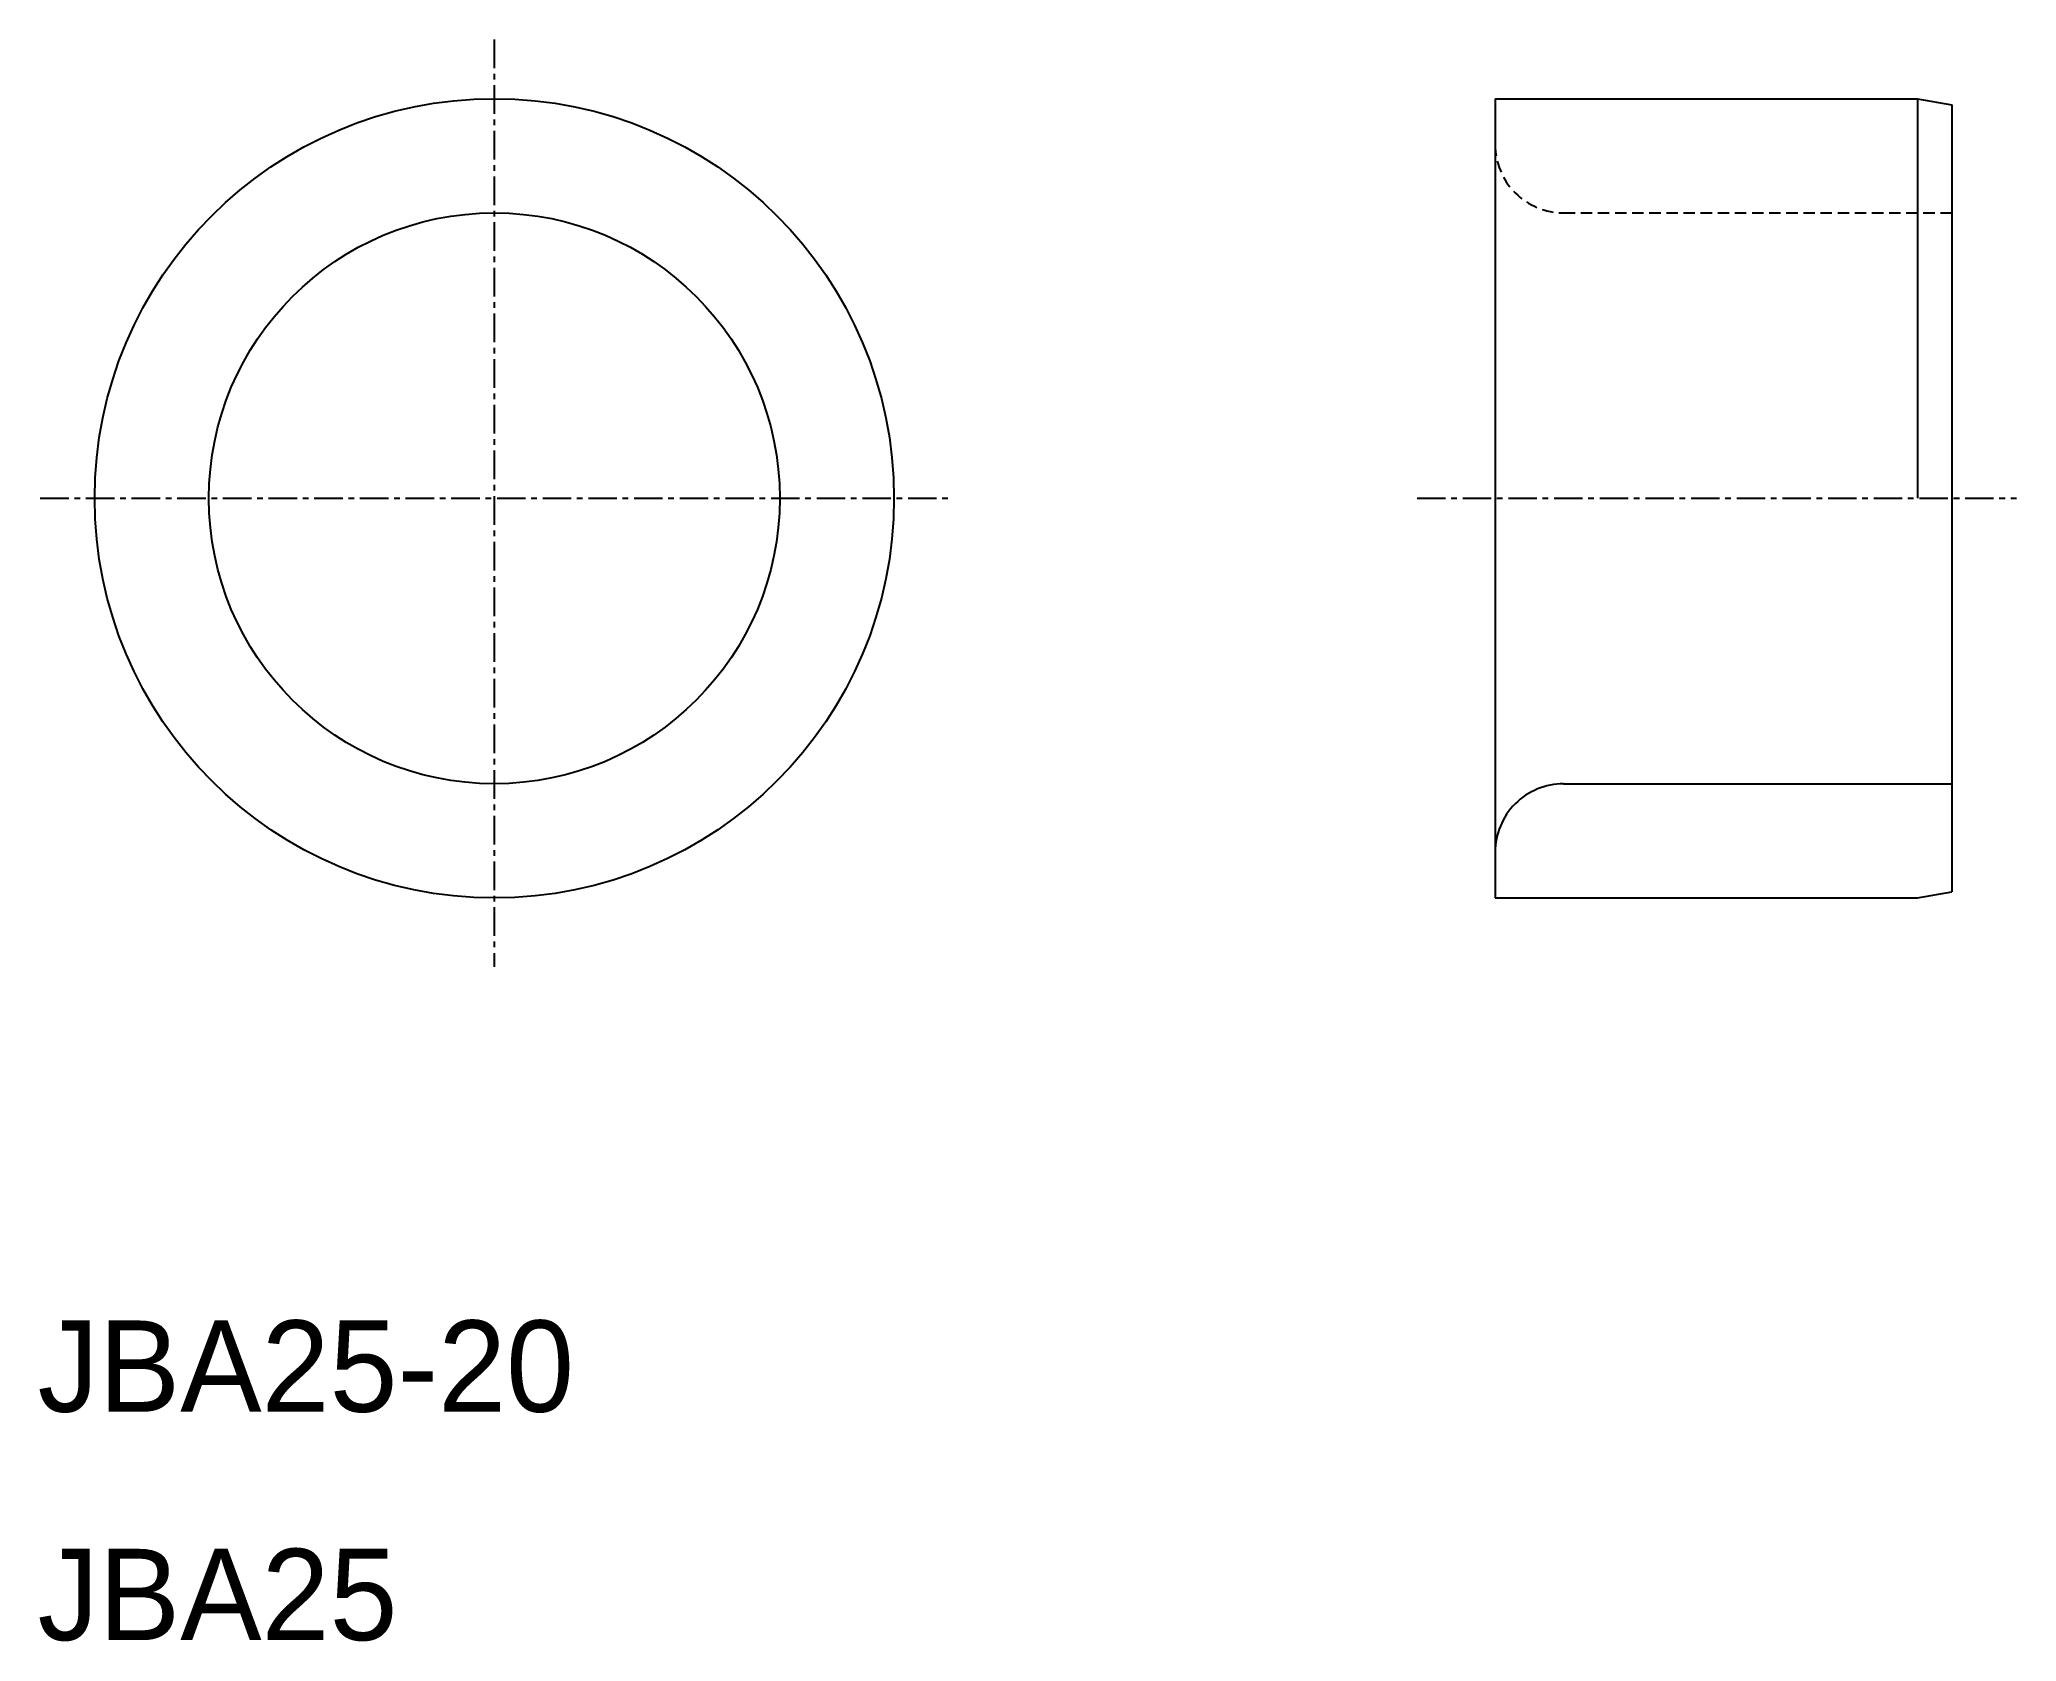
# Model space of a CAD drawing. Extents: x 10.1 to 96.7, y 9.9 to 80.1.
import ezdxf

# ---------------------------------------------------------------- set-up
doc = ezdxf.new("R2010")
doc.units = 0
doc.linetypes.add('CENTER', pattern=[2, 1.25, -0.25, 0.25, -0.25])
doc.linetypes.add('DASHED', pattern=[0.75, 0.5, -0.25])
doc.layers.get('0').update_dxf_attribs({"linetype": 'CONTINUOUS'})
doc.layers.add('CENTER', color=1, linetype='CENTER')

msp = doc.modelspace()

# ---------------------------------------------------------------- linework, layer by layer
at = {"color": 7, "linetype": 'CONTINUOUS'}
for p, q in [((73.828, 77.5), (92.328, 77.5)), ((73.828, 77.5), (73.828, 42.5)), ((92.328, 77.5), (92.328, 60)), ((92.328, 77.5), (93.828, 77.236)), ((93.828, 77.236), (93.828, 42.764)), ((73.828, 68.75), (73.828, 68.75)), ((73.828, 60), (73.828, 60)), ((76.828, 47.5), (93.828, 47.5)), ((73.828, 42.5), (92.328, 42.5)), ((92.328, 42.5), (93.828, 42.764))]:
    msp.add_line(p, q, dxfattribs=at)
at = {"color": 3, "linetype": 'DASHED'}
msp.add_line((76.828, 72.5), (93.828, 72.5), dxfattribs=at)
at = {"color": 7, "linetype": 'CONTINUOUS'}
for radius in [17.5, 12.5]:
    msp.add_circle((30, 60), radius, dxfattribs=at)
at = {"color": 3, "linetype": 'DASHED'}
msp.add_arc((76.828, 75.5), 3, 179.99999, 270, dxfattribs=at)
at = {"color": 7, "linetype": 'CONTINUOUS'}
msp.add_arc((76.828, 44.5), 3, 90, 180.00001, dxfattribs=at)
at = {"layer": 'CENTER', "color": 1, "linetype": 'CENTER'}
for p, q in [((30, 80.09), (30, 39.482)), ((10.117, 60), (50.017, 60)), ((70.406, 60), (96.658, 60))]:
    msp.add_line(p, q, dxfattribs=at)

# ---------------------------------------------------------------- texts
at = {"color": 7, "linetype": 'CONTINUOUS'}
for s, p in [('JBA25-20', (10, 20)), ('JBA25', (10, 10))]:
    msp.add_text(s, height=4, dxfattribs=at).set_placement(p)

doc.saveas('drawing.dxf')
